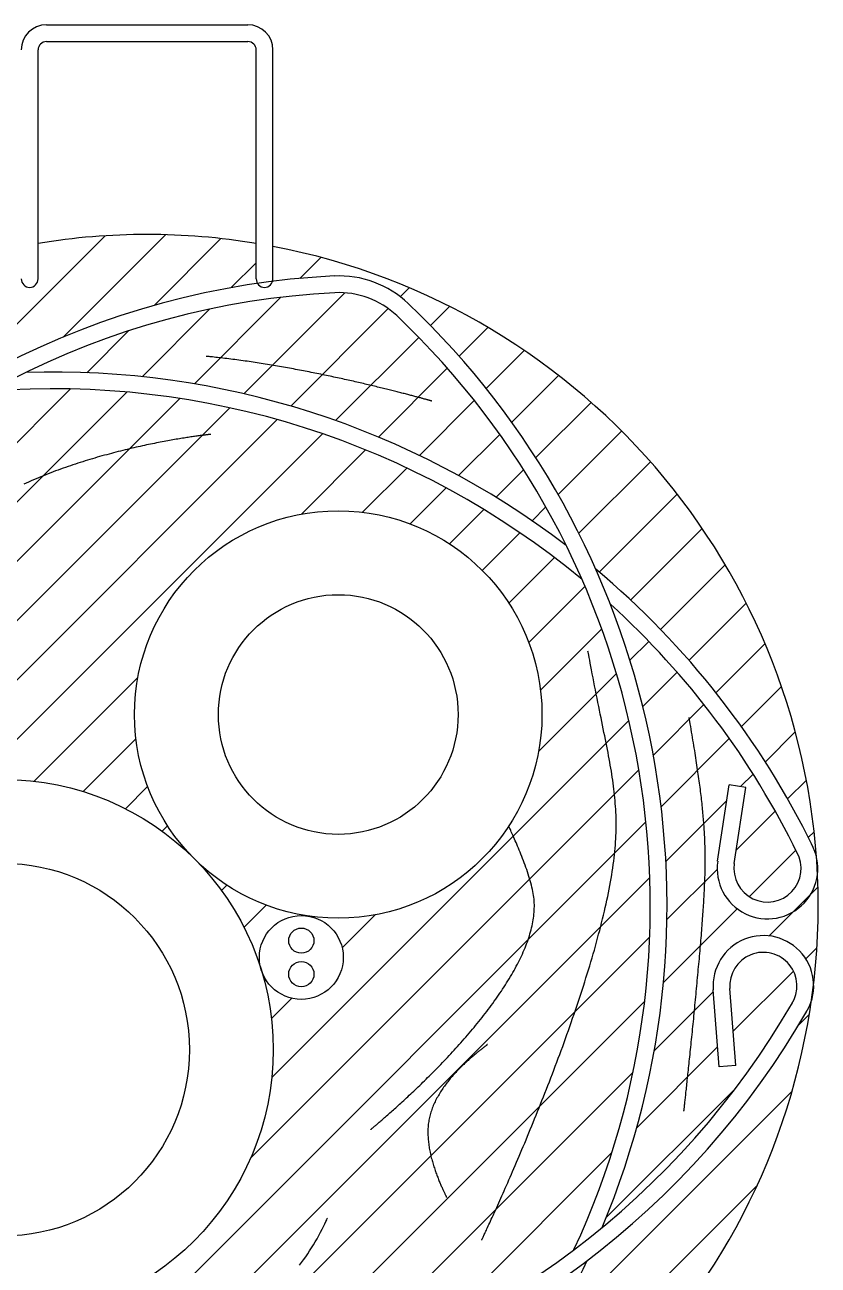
# Model space of a CAD drawing. Extents: x 443 to 1217, y -1921 to -677.
# Drawn here: x 957.82 to 970.41, y -1445.82 to -1426.12 of the extents above; entities that cross this region are included whole.
import ezdxf

# ---------------------------------------------------------------- set-up
doc = ezdxf.new("R2010")
doc.units = 0
doc.header["$MEASUREMENT"] = 0
for name, color, linetype in [('2', 2, 'CONTINUOUS'), ('3', 8, 'CONTINUOUS'), ('5', 7, 'CONTINUOUS')]:
    doc.layers.add(name, color=color, linetype=linetype)

msp = doc.modelspace()

# ---------------------------------------------------------------- linework, layer by layer
at = {"layer": '2', "color": 8, "linetype": 'Continuous'}
for p, q in [((956.855, -1431.711), (959.091, -1429.475)), ((958.425, -1431.083), (960.05, -1429.458)), ((959.87, -1430.58), (960.931, -1429.519)), ((962.183, -1430.151), (962.516, -1429.817)), ((961.094, -1430.298), (961.49, -1429.902)), ((960.508, -1431.825), (961.884, -1430.45)), ((961.293, -1431.983), (962.896, -1430.38)), ((963.787, -1430.431), (963.918, -1430.3)), ((959.68, -1431.712), (960.756, -1430.635)), ((962.039, -1432.178), (963.587, -1430.631)), ((964.26, -1430.899), (964.561, -1430.598)), ((958.802, -1431.648), (959.47, -1430.98)), ((964.714, -1431.387), (965.17, -1430.931)), ((962.751, -1432.408), (964.072, -1431.087)), ((965.144, -1431.899), (965.747, -1431.296)), ((963.431, -1432.67), (964.525, -1431.576)), ((965.549, -1432.436), (966.292, -1431.693)), ((951.225, -1440.167), (959.436, -1431.955)), ((951.415, -1439.035), (958.544, -1431.906)), ((951.411, -1440.922), (960.276, -1432.058)), ((951.637, -1441.639), (961.07, -1432.206)), ((964.081, -1432.962), (964.954, -1432.089)), ((965.93, -1432.997), (966.808, -1432.119)), ((955.752, -1438.466), (961.824, -1432.394)), ((957.03, -1438.129), (962.542, -1432.618)), ((964.703, -1433.281), (965.358, -1432.627)), ((966.285, -1433.584), (967.293, -1432.575)), ((962.208, -1433.894), (963.227, -1432.874)), ((963.18, -1433.863), (963.881, -1433.162)), ((965.299, -1433.627), (965.737, -1433.19)), ((966.613, -1434.197), (967.749, -1433.061)), ((963.936, -1434.049), (964.507, -1433.478)), ((966.938, -1434.815), (968.176, -1433.576)), ((964.561, -1434.366), (965.106, -1433.821)), ((965.87, -1433.999), (966.089, -1433.779)), ((965.081, -1434.788), (965.678, -1434.19)), ((967.436, -1435.258), (968.572, -1434.122)), ((965.503, -1435.308), (966.226, -1434.585)), ((967.911, -1435.725), (968.938, -1434.698)), ((965.82, -1435.933), (966.711, -1435.041)), ((968.362, -1436.216), (969.271, -1435.307)), ((966.005, -1436.689), (966.978, -1435.717)), ((967.425, -1436.211), (967.723, -1435.914)), ((968.79, -1436.73), (969.569, -1435.951)), ((957.966, -1438.135), (959.611, -1436.49)), ((965.975, -1437.661), (967.211, -1436.425)), ((967.63, -1436.948), (968.174, -1436.404)), ((969.194, -1437.267), (969.83, -1436.631)), ((967.797, -1437.723), (968.601, -1436.919)), ((961.74, -1442.838), (967.409, -1437.169)), ((969.574, -1437.83), (970.051, -1437.352)), ((958.743, -1438.3), (959.581, -1437.462)), ((967.921, -1438.541), (969.003, -1437.458)), ((961.403, -1444.117), (967.567, -1437.953)), ((969.183, -1438.221), (969.381, -1438.023)), ((969.929, -1438.417), (970.227, -1438.119)), ((959.413, -1438.571), (959.766, -1438.219)), ((967.996, -1439.408), (968.962, -1438.441)), ((969.113, -1439.232), (969.733, -1438.612)), ((958.242, -1448.22), (967.68, -1438.782)), ((959.997, -1438.929), (960.083, -1438.844)), ((970.257, -1439.03), (970.35, -1438.938)), ((969.319, -1439.969), (970.05, -1439.238)), ((968.013, -1440.333), (968.81, -1439.536)), ((959.191, -1448.213), (967.741, -1439.663)), ((960.939, -1439.871), (961.025, -1439.785)), ((969.638, -1440.591), (970.41, -1439.819)), ((961.297, -1440.455), (961.65, -1440.103)), ((962.399, -1440.295), (962.406, -1440.288)), ((962.855, -1440.781), (963.378, -1440.258)), ((967.958, -1441.329), (969.128, -1440.16)), ((960.218, -1448.127), (967.739, -1440.607)), ((970.217, -1440.954), (970.393, -1440.778)), ((969.066, -1442.105), (970.021, -1441.15)), ((967.811, -1442.418), (968.749, -1441.48)), ((961.349, -1447.938), (967.659, -1441.629)), ((961.733, -1441.903), (962.055, -1441.581)), ((970.102, -1442.011), (970.273, -1441.84)), ((967.534, -1443.637), (968.818, -1442.353)), ((962.632, -1447.597), (967.475, -1442.754)), ((966.094, -1446.961), (969.999, -1443.056)), ((967.048, -1445.065), (969.105, -1443.008)), ((964.181, -1446.99), (967.138, -1444.033)), ((964.2, -1449.797), (969.444, -1444.552))]:
    msp.add_line(p, q, dxfattribs=at)
at = {"layer": '3', "color": 3, "linetype": 'Continuous'}
for p, q in [((958.16, -1426.124), (961.357, -1426.124)), ((958.027, -1430.16), (958.027, -1426.524)), ((958.16, -1426.391), (961.357, -1426.391)), ((961.49, -1430.16), (961.49, -1426.524)), ((961.756, -1430.16), (961.756, -1426.524)), ((968.818, -1439.403), (968.999, -1438.193)), ((969.263, -1438.233), (968.999, -1438.193)), ((969.082, -1439.443), (969.263, -1438.233)), ((968.843, -1442.668), (968.747, -1441.448)), ((969.109, -1442.647), (969.012, -1441.427)), ((969.109, -1442.647), (968.843, -1442.668))]:
    msp.add_line(p, q, dxfattribs=at)
at = {"layer": '3', "color": 3}
for p, q in [((960.705, -1431.389), (960.698, -1431.389)), ((960.714, -1431.39), (960.705, -1431.389)), ((960.726, -1431.392), (960.714, -1431.39)), ((960.741, -1431.393), (960.726, -1431.392)), ((960.758, -1431.395), (960.741, -1431.393)), ((960.778, -1431.397), (960.758, -1431.395)), ((960.799, -1431.399), (960.778, -1431.397)), ((960.823, -1431.402), (960.799, -1431.399)), ((960.848, -1431.405), (960.823, -1431.402)), ((960.874, -1431.408), (960.848, -1431.405)), ((960.902, -1431.411), (960.874, -1431.408)), ((960.932, -1431.414), (960.902, -1431.411)), ((960.962, -1431.418), (960.932, -1431.414)), ((960.992, -1431.421), (960.962, -1431.418)), ((961.024, -1431.425), (960.992, -1431.421)), ((961.056, -1431.429), (961.024, -1431.425)), ((961.088, -1431.433), (961.056, -1431.429)), ((961.12, -1431.437), (961.088, -1431.433)), ((961.152, -1431.441), (961.12, -1431.437)), ((961.184, -1431.445), (961.152, -1431.441)), ((961.216, -1431.45), (961.184, -1431.445)), ((961.248, -1431.454), (961.216, -1431.45)), ((961.281, -1431.458), (961.248, -1431.454)), ((961.313, -1431.463), (961.281, -1431.458)), ((961.345, -1431.467), (961.313, -1431.463)), ((961.378, -1431.472), (961.345, -1431.467)), ((961.41, -1431.477), (961.378, -1431.472)), ((961.442, -1431.482), (961.41, -1431.477)), ((961.474, -1431.486), (961.442, -1431.482)), ((961.507, -1431.491), (961.474, -1431.486)), ((961.539, -1431.496), (961.507, -1431.491)), ((961.571, -1431.501), (961.539, -1431.496)), ((961.603, -1431.507), (961.571, -1431.501)), ((961.635, -1431.512), (961.603, -1431.507)), ((961.668, -1431.517), (961.635, -1431.512)), ((961.7, -1431.522), (961.668, -1431.517)), ((961.732, -1431.528), (961.7, -1431.522)), ((961.764, -1431.533), (961.732, -1431.528)), ((961.796, -1431.538), (961.764, -1431.533)), ((961.828, -1431.544), (961.796, -1431.538)), ((961.86, -1431.549), (961.828, -1431.544)), ((961.892, -1431.555), (961.86, -1431.549)), ((961.924, -1431.56), (961.892, -1431.555)), ((961.956, -1431.566), (961.924, -1431.56)), ((961.988, -1431.572), (961.956, -1431.566)), ((962.019, -1431.578), (961.988, -1431.572)), ((962.051, -1431.583), (962.019, -1431.578)), ((962.082, -1431.589), (962.051, -1431.583)), ((962.114, -1431.595), (962.082, -1431.589)), ((962.145, -1431.601), (962.114, -1431.595)), ((962.177, -1431.607), (962.145, -1431.601)), ((962.208, -1431.613), (962.177, -1431.607)), ((962.239, -1431.619), (962.208, -1431.613)), ((962.27, -1431.625), (962.239, -1431.619)), ((962.301, -1431.631), (962.27, -1431.625)), ((962.332, -1431.637), (962.301, -1431.631)), ((962.363, -1431.643), (962.332, -1431.637)), ((962.393, -1431.649), (962.363, -1431.643)), ((962.424, -1431.655), (962.393, -1431.649)), ((962.454, -1431.661), (962.424, -1431.655)), ((962.485, -1431.667), (962.454, -1431.661)), ((962.515, -1431.674), (962.485, -1431.667)), ((962.545, -1431.68), (962.515, -1431.674)), ((962.575, -1431.686), (962.545, -1431.68)), ((962.605, -1431.692), (962.575, -1431.686)), ((962.634, -1431.698), (962.605, -1431.692)), ((962.664, -1431.705), (962.634, -1431.698)), ((962.693, -1431.711), (962.664, -1431.705)), ((962.722, -1431.717), (962.693, -1431.711)), ((962.752, -1431.723), (962.722, -1431.717)), ((962.78, -1431.73), (962.752, -1431.723)), ((962.809, -1431.736), (962.78, -1431.73)), ((962.838, -1431.742), (962.809, -1431.736)), ((962.866, -1431.748), (962.838, -1431.742)), ((962.894, -1431.754), (962.866, -1431.748)), ((962.923, -1431.761), (962.894, -1431.754)), ((962.95, -1431.767), (962.923, -1431.761)), ((962.978, -1431.773), (962.95, -1431.767)), ((963.006, -1431.779), (962.978, -1431.773)), ((963.033, -1431.785), (963.006, -1431.779)), ((963.06, -1431.792), (963.033, -1431.785)), ((963.087, -1431.798), (963.06, -1431.792)), ((963.114, -1431.804), (963.087, -1431.798)), ((963.14, -1431.81), (963.114, -1431.804)), ((963.167, -1431.816), (963.14, -1431.81)), ((963.193, -1431.822), (963.167, -1431.816)), ((963.219, -1431.828), (963.193, -1431.822)), ((963.244, -1431.834), (963.219, -1431.828)), ((963.27, -1431.84), (963.244, -1431.834)), ((963.295, -1431.846), (963.27, -1431.84)), ((963.32, -1431.852), (963.295, -1431.846)), ((963.345, -1431.858), (963.32, -1431.852)), ((963.37, -1431.864), (963.345, -1431.858)), ((963.394, -1431.87), (963.37, -1431.864)), ((963.418, -1431.876), (963.394, -1431.87)), ((963.442, -1431.881), (963.418, -1431.876)), ((963.465, -1431.887), (963.442, -1431.881)), ((963.489, -1431.893), (963.465, -1431.887)), ((963.512, -1431.898), (963.489, -1431.893)), ((963.535, -1431.904), (963.512, -1431.898)), ((963.557, -1431.91), (963.535, -1431.904)), ((963.579, -1431.915), (963.557, -1431.91)), ((963.601, -1431.92), (963.579, -1431.915)), ((963.623, -1431.926), (963.601, -1431.92)), ((963.644, -1431.931), (963.623, -1431.926)), ((963.666, -1431.937), (963.644, -1431.931)), ((963.686, -1431.942), (963.666, -1431.937)), ((963.707, -1431.947), (963.686, -1431.942)), ((963.727, -1431.952), (963.707, -1431.947)), ((963.747, -1431.957), (963.727, -1431.952)), ((963.767, -1431.962), (963.747, -1431.957)), ((963.786, -1431.967), (963.767, -1431.962)), ((963.805, -1431.972), (963.786, -1431.967)), ((963.824, -1431.977), (963.805, -1431.972)), ((963.842, -1431.981), (963.824, -1431.977)), ((963.86, -1431.986), (963.842, -1431.981)), ((963.878, -1431.991), (963.86, -1431.986)), ((963.896, -1431.995), (963.878, -1431.991)), ((963.913, -1432), (963.896, -1431.995)), ((963.93, -1432.004), (963.913, -1432)), ((963.946, -1432.008), (963.93, -1432.004)), ((963.962, -1432.013), (963.946, -1432.008)), ((963.978, -1432.017), (963.962, -1432.013)), ((963.993, -1432.021), (963.978, -1432.017)), ((964.008, -1432.025), (963.993, -1432.021)), ((964.023, -1432.029), (964.008, -1432.025)), ((964.037, -1432.033), (964.023, -1432.029)), ((964.051, -1432.036), (964.037, -1432.033)), ((964.065, -1432.04), (964.051, -1432.036)), ((964.078, -1432.043), (964.065, -1432.04)), ((964.091, -1432.047), (964.078, -1432.043)), ((964.103, -1432.05), (964.091, -1432.047)), ((964.115, -1432.054), (964.103, -1432.05)), ((964.127, -1432.057), (964.115, -1432.054)), ((964.138, -1432.06), (964.127, -1432.057)), ((964.149, -1432.063), (964.138, -1432.06)), ((964.159, -1432.066), (964.149, -1432.063)), ((964.17, -1432.068), (964.159, -1432.066)), ((964.179, -1432.071), (964.17, -1432.068)), ((964.188, -1432.074), (964.179, -1432.071)), ((964.197, -1432.076), (964.188, -1432.074)), ((964.206, -1432.078), (964.197, -1432.076)), ((964.214, -1432.081), (964.206, -1432.078)), ((964.221, -1432.083), (964.214, -1432.081)), ((964.228, -1432.085), (964.221, -1432.083)), ((964.235, -1432.087), (964.228, -1432.085)), ((964.241, -1432.088), (964.235, -1432.087)), ((964.247, -1432.09), (964.241, -1432.088)), ((964.253, -1432.092), (964.247, -1432.09)), ((964.257, -1432.093), (964.253, -1432.092)), ((964.262, -1432.094), (964.257, -1432.093)), ((964.266, -1432.095), (964.262, -1432.094)), ((964.27, -1432.096), (964.266, -1432.095)), ((964.273, -1432.097), (964.27, -1432.096)), ((964.275, -1432.098), (964.273, -1432.097)), ((964.278, -1432.099), (964.275, -1432.098)), ((964.279, -1432.099), (964.278, -1432.099)), ((964.28, -1432.1), (964.279, -1432.099)), ((964.281, -1432.1), (964.28, -1432.1)), ((960.614, -1432.646), (960.599, -1432.648)), ((960.629, -1432.644), (960.614, -1432.646)), ((960.643, -1432.643), (960.629, -1432.644)), ((960.656, -1432.641), (960.643, -1432.643)), ((960.669, -1432.639), (960.656, -1432.641)), ((960.681, -1432.638), (960.669, -1432.639)), ((960.692, -1432.636), (960.681, -1432.638)), ((960.703, -1432.635), (960.692, -1432.636)), ((960.713, -1432.634), (960.703, -1432.635)), ((960.722, -1432.633), (960.713, -1432.634)), ((960.73, -1432.632), (960.722, -1432.633)), ((960.738, -1432.631), (960.73, -1432.632)), ((960.745, -1432.63), (960.738, -1432.631)), ((960.751, -1432.63), (960.745, -1432.63)), ((960.756, -1432.629), (960.751, -1432.63)), ((960.761, -1432.628), (960.756, -1432.629)), ((960.764, -1432.628), (960.761, -1432.628)), ((960.767, -1432.628), (960.764, -1432.628)), ((960.77, -1432.628), (960.767, -1432.628)), ((960.771, -1432.627), (960.77, -1432.628)), ((960.771, -1432.627), (960.771, -1432.627)), ((959.548, -1432.841), (959.514, -1432.849)), ((959.582, -1432.833), (959.548, -1432.841)), ((959.616, -1432.825), (959.582, -1432.833)), ((959.65, -1432.818), (959.616, -1432.825)), ((959.684, -1432.811), (959.65, -1432.818)), ((959.717, -1432.803), (959.684, -1432.811)), ((959.749, -1432.796), (959.717, -1432.803)), ((959.782, -1432.79), (959.749, -1432.796)), ((959.814, -1432.783), (959.782, -1432.79)), ((959.845, -1432.776), (959.814, -1432.783)), ((959.877, -1432.77), (959.845, -1432.776)), ((959.908, -1432.764), (959.877, -1432.77)), ((959.938, -1432.758), (959.908, -1432.764)), ((959.968, -1432.752), (959.938, -1432.758)), ((959.998, -1432.746), (959.968, -1432.752)), ((960.027, -1432.741), (959.998, -1432.746)), ((960.056, -1432.736), (960.027, -1432.741)), ((960.085, -1432.73), (960.056, -1432.736)), ((960.113, -1432.725), (960.085, -1432.73)), ((960.14, -1432.72), (960.113, -1432.725)), ((960.168, -1432.715), (960.14, -1432.72)), ((960.194, -1432.711), (960.168, -1432.715)), ((960.22, -1432.706), (960.194, -1432.711)), ((960.246, -1432.702), (960.22, -1432.706)), ((960.271, -1432.698), (960.246, -1432.702)), ((960.296, -1432.694), (960.271, -1432.698)), ((960.32, -1432.69), (960.296, -1432.694)), ((960.344, -1432.686), (960.32, -1432.69)), ((960.367, -1432.682), (960.344, -1432.686)), ((960.389, -1432.679), (960.367, -1432.682)), ((960.411, -1432.675), (960.389, -1432.679)), ((960.433, -1432.672), (960.411, -1432.675)), ((960.453, -1432.669), (960.433, -1432.672)), ((960.474, -1432.666), (960.453, -1432.669)), ((960.493, -1432.663), (960.474, -1432.666)), ((960.513, -1432.66), (960.493, -1432.663)), ((960.531, -1432.658), (960.513, -1432.66)), ((960.549, -1432.655), (960.531, -1432.658)), ((960.566, -1432.653), (960.549, -1432.655)), ((960.583, -1432.65), (960.566, -1432.653)), ((960.599, -1432.648), (960.583, -1432.65)), ((958.813, -1433.037), (958.774, -1433.049)), ((958.851, -1433.026), (958.813, -1433.037)), ((958.889, -1433.014), (958.851, -1433.026)), ((958.928, -1433.003), (958.889, -1433.014)), ((958.966, -1432.992), (958.928, -1433.003)), ((959.003, -1432.981), (958.966, -1432.992)), ((959.041, -1432.97), (959.003, -1432.981)), ((959.079, -1432.96), (959.041, -1432.97)), ((959.116, -1432.95), (959.079, -1432.96)), ((959.154, -1432.94), (959.116, -1432.95)), ((959.19, -1432.93), (959.154, -1432.94)), ((959.227, -1432.92), (959.19, -1432.93)), ((959.264, -1432.91), (959.227, -1432.92)), ((959.3, -1432.901), (959.264, -1432.91)), ((959.337, -1432.892), (959.3, -1432.901)), ((959.372, -1432.883), (959.337, -1432.892)), ((959.408, -1432.874), (959.372, -1432.883)), ((959.443, -1432.866), (959.408, -1432.874)), ((959.479, -1432.857), (959.443, -1432.866)), ((959.514, -1432.849), (959.479, -1432.857)), ((958.267, -1433.224), (958.228, -1433.239)), ((958.306, -1433.209), (958.267, -1433.224)), ((958.345, -1433.194), (958.306, -1433.209)), ((958.384, -1433.18), (958.345, -1433.194)), ((958.424, -1433.166), (958.384, -1433.18)), ((958.463, -1433.152), (958.424, -1433.166)), ((958.502, -1433.139), (958.463, -1433.152)), ((958.541, -1433.125), (958.502, -1433.139)), ((958.58, -1433.112), (958.541, -1433.125)), ((958.619, -1433.099), (958.58, -1433.112)), ((958.658, -1433.086), (958.619, -1433.099)), ((958.697, -1433.074), (958.658, -1433.086)), ((958.736, -1433.061), (958.697, -1433.074)), ((958.774, -1433.049), (958.736, -1433.061)), ((957.839, -1433.401), (957.8, -1433.419)), ((957.877, -1433.384), (957.839, -1433.401)), ((957.916, -1433.367), (957.877, -1433.384)), ((957.955, -1433.35), (957.916, -1433.367)), ((957.994, -1433.333), (957.955, -1433.35)), ((958.032, -1433.317), (957.994, -1433.333)), ((958.071, -1433.301), (958.032, -1433.317)), ((958.111, -1433.285), (958.071, -1433.301)), ((958.15, -1433.269), (958.111, -1433.285)), ((958.189, -1433.254), (958.15, -1433.269)), ((958.228, -1433.239), (958.189, -1433.254)), ((966.761, -1436.084), (966.757, -1436.069)), ((966.765, -1436.106), (966.761, -1436.084)), ((966.771, -1436.136), (966.765, -1436.106)), ((966.778, -1436.172), (966.771, -1436.136)), ((966.786, -1436.214), (966.778, -1436.172)), ((966.795, -1436.262), (966.786, -1436.214)), ((966.805, -1436.314), (966.795, -1436.262)), ((966.816, -1436.369), (966.805, -1436.314)), ((966.827, -1436.429), (966.816, -1436.369)), ((966.839, -1436.491), (966.827, -1436.429)), ((966.852, -1436.555), (966.839, -1436.491)), ((966.864, -1436.62), (966.852, -1436.555)), ((966.877, -1436.686), (966.864, -1436.62)), ((966.89, -1436.752), (966.877, -1436.686)), ((966.903, -1436.818), (966.89, -1436.752)), ((966.916, -1436.883), (966.903, -1436.818)), ((966.929, -1436.946), (966.916, -1436.883)), ((966.942, -1437.009), (966.929, -1436.946)), ((966.954, -1437.07), (966.942, -1437.009)), ((966.966, -1437.13), (966.954, -1437.07)), ((966.978, -1437.189), (966.966, -1437.13)), ((968.367, -1437.134), (968.365, -1437.122)), ((968.371, -1437.157), (968.367, -1437.134)), ((968.376, -1437.187), (968.371, -1437.157)), ((966.99, -1437.247), (966.978, -1437.189)), ((967.002, -1437.304), (966.99, -1437.247)), ((967.013, -1437.361), (967.002, -1437.304)), ((967.024, -1437.416), (967.013, -1437.361)), ((968.382, -1437.224), (968.376, -1437.187)), ((968.39, -1437.266), (968.382, -1437.224)), ((968.397, -1437.309), (968.39, -1437.266)), ((968.404, -1437.354), (968.397, -1437.309)), ((968.412, -1437.397), (968.404, -1437.354)), ((967.035, -1437.47), (967.024, -1437.416)), ((967.046, -1437.524), (967.035, -1437.47)), ((967.056, -1437.577), (967.046, -1437.524)), ((968.419, -1437.44), (968.412, -1437.397)), ((968.426, -1437.483), (968.419, -1437.44)), ((968.433, -1437.525), (968.426, -1437.483)), ((968.439, -1437.567), (968.433, -1437.525)), ((968.446, -1437.607), (968.439, -1437.567)), ((967.067, -1437.629), (967.056, -1437.577)), ((967.077, -1437.681), (967.067, -1437.629)), ((967.086, -1437.732), (967.077, -1437.681)), ((967.096, -1437.782), (967.086, -1437.732)), ((968.453, -1437.648), (968.446, -1437.607)), ((968.459, -1437.688), (968.453, -1437.648)), ((968.465, -1437.727), (968.459, -1437.688)), ((968.471, -1437.766), (968.465, -1437.727)), ((968.477, -1437.804), (968.471, -1437.766)), ((967.105, -1437.831), (967.096, -1437.782)), ((967.113, -1437.881), (967.105, -1437.831)), ((967.122, -1437.929), (967.113, -1437.881)), ((967.13, -1437.978), (967.122, -1437.929)), ((968.483, -1437.842), (968.477, -1437.804)), ((968.489, -1437.88), (968.483, -1437.842)), ((968.494, -1437.917), (968.489, -1437.88)), ((968.5, -1437.954), (968.494, -1437.917)), ((968.505, -1437.99), (968.5, -1437.954)), ((967.137, -1438.025), (967.13, -1437.978)), ((967.145, -1438.073), (967.137, -1438.025)), ((967.152, -1438.12), (967.145, -1438.073)), ((967.158, -1438.167), (967.152, -1438.12)), ((968.51, -1438.025), (968.505, -1437.99)), ((968.515, -1438.061), (968.51, -1438.025)), ((968.52, -1438.096), (968.515, -1438.061)), ((968.525, -1438.13), (968.52, -1438.096)), ((968.53, -1438.165), (968.525, -1438.13)), ((967.165, -1438.213), (967.158, -1438.167)), ((967.17, -1438.259), (967.165, -1438.213)), ((967.176, -1438.306), (967.17, -1438.259)), ((967.181, -1438.352), (967.176, -1438.306)), ((967.186, -1438.397), (967.181, -1438.352)), ((968.534, -1438.198), (968.53, -1438.165)), ((968.539, -1438.232), (968.534, -1438.198)), ((968.543, -1438.265), (968.539, -1438.232)), ((968.547, -1438.298), (968.543, -1438.265)), ((968.551, -1438.331), (968.547, -1438.298)), ((968.555, -1438.363), (968.551, -1438.331)), ((967.19, -1438.443), (967.186, -1438.397)), ((967.193, -1438.489), (967.19, -1438.443)), ((967.197, -1438.535), (967.193, -1438.489)), ((967.2, -1438.581), (967.197, -1438.535)), ((968.559, -1438.395), (968.555, -1438.363)), ((968.563, -1438.427), (968.559, -1438.395)), ((968.566, -1438.458), (968.563, -1438.427)), ((968.57, -1438.489), (968.566, -1438.458)), ((968.573, -1438.52), (968.57, -1438.489)), ((968.576, -1438.551), (968.573, -1438.52)), ((968.579, -1438.582), (968.576, -1438.551)), ((967.202, -1438.627), (967.2, -1438.581)), ((967.204, -1438.673), (967.202, -1438.627)), ((967.205, -1438.719), (967.204, -1438.673)), ((967.206, -1438.766), (967.205, -1438.719)), ((968.582, -1438.612), (968.579, -1438.582)), ((968.585, -1438.642), (968.582, -1438.612)), ((968.588, -1438.672), (968.585, -1438.642)), ((968.59, -1438.701), (968.588, -1438.672)), ((968.593, -1438.731), (968.59, -1438.701)), ((968.595, -1438.76), (968.593, -1438.731)), ((965.504, -1438.853), (965.501, -1438.845)), ((965.508, -1438.862), (965.504, -1438.853)), ((965.513, -1438.874), (965.508, -1438.862)), ((965.519, -1438.887), (965.513, -1438.874)), ((965.526, -1438.902), (965.519, -1438.887)), ((965.533, -1438.919), (965.526, -1438.902)), ((965.541, -1438.938), (965.533, -1438.919)), ((965.55, -1438.958), (965.541, -1438.938)), ((967.204, -1438.954), (967.205, -1438.907)), ((967.205, -1438.907), (967.206, -1438.859)), ((967.206, -1438.812), (967.206, -1438.766)), ((967.206, -1438.859), (967.206, -1438.812)), ((968.598, -1438.79), (968.595, -1438.76)), ((968.6, -1438.819), (968.598, -1438.79)), ((968.602, -1438.848), (968.6, -1438.819)), ((968.604, -1438.877), (968.602, -1438.848)), ((968.606, -1438.905), (968.604, -1438.877)), ((968.607, -1438.934), (968.606, -1438.905)), ((968.609, -1438.963), (968.607, -1438.934)), ((965.56, -1438.98), (965.55, -1438.958)), ((965.57, -1439.003), (965.56, -1438.98)), ((965.581, -1439.027), (965.57, -1439.003)), ((965.592, -1439.053), (965.581, -1439.027)), ((965.604, -1439.08), (965.592, -1439.053)), ((965.616, -1439.108), (965.604, -1439.08)), ((965.628, -1439.137), (965.616, -1439.108)), ((965.641, -1439.167), (965.628, -1439.137)), ((967.194, -1439.15), (967.197, -1439.1)), ((967.197, -1439.1), (967.2, -1439.051)), ((967.2, -1439.051), (967.202, -1439.002)), ((967.202, -1439.002), (967.204, -1438.954)), ((968.61, -1438.991), (968.609, -1438.963)), ((968.612, -1439.02), (968.61, -1438.991)), ((968.613, -1439.048), (968.612, -1439.02)), ((968.614, -1439.077), (968.613, -1439.048)), ((968.615, -1439.105), (968.614, -1439.077)), ((968.616, -1439.134), (968.615, -1439.105)), ((968.617, -1439.162), (968.616, -1439.134)), ((965.654, -1439.198), (965.641, -1439.167)), ((965.667, -1439.23), (965.654, -1439.198)), ((965.681, -1439.262), (965.667, -1439.23)), ((965.694, -1439.295), (965.681, -1439.262)), ((965.707, -1439.329), (965.694, -1439.295)), ((965.721, -1439.363), (965.707, -1439.329)), ((967.174, -1439.354), (967.18, -1439.302)), ((967.18, -1439.302), (967.185, -1439.25)), ((967.185, -1439.25), (967.19, -1439.2)), ((967.19, -1439.2), (967.194, -1439.15)), ((968.618, -1439.19), (968.617, -1439.162)), ((968.618, -1439.219), (968.618, -1439.19)), ((968.619, -1439.247), (968.618, -1439.219)), ((968.619, -1439.276), (968.619, -1439.247)), ((968.62, -1439.304), (968.619, -1439.276)), ((968.62, -1439.333), (968.62, -1439.304)), ((968.62, -1439.362), (968.62, -1439.333)), ((965.734, -1439.398), (965.721, -1439.363)), ((965.747, -1439.433), (965.734, -1439.398)), ((965.76, -1439.468), (965.747, -1439.433)), ((965.773, -1439.504), (965.76, -1439.468)), ((965.786, -1439.539), (965.773, -1439.504)), ((965.798, -1439.575), (965.786, -1439.539)), ((967.144, -1439.568), (967.153, -1439.514)), ((967.153, -1439.514), (967.16, -1439.46)), ((967.16, -1439.46), (967.167, -1439.406)), ((967.167, -1439.406), (967.174, -1439.354)), ((968.618, -1439.566), (968.619, -1439.536)), ((968.619, -1439.478), (968.62, -1439.448)), ((968.619, -1439.507), (968.619, -1439.478)), ((968.619, -1439.536), (968.619, -1439.507)), ((968.62, -1439.391), (968.62, -1439.362)), ((968.62, -1439.419), (968.62, -1439.391)), ((968.62, -1439.448), (968.62, -1439.419)), ((965.809, -1439.611), (965.798, -1439.575)), ((965.821, -1439.646), (965.809, -1439.611)), ((965.831, -1439.681), (965.821, -1439.646)), ((965.842, -1439.716), (965.831, -1439.681)), ((965.851, -1439.751), (965.842, -1439.716)), ((967.106, -1439.791), (967.116, -1439.734)), ((967.116, -1439.734), (967.126, -1439.678)), ((967.126, -1439.678), (967.136, -1439.623)), ((967.136, -1439.623), (967.144, -1439.568)), ((968.613, -1439.747), (968.614, -1439.717)), ((968.614, -1439.717), (968.615, -1439.686)), ((968.615, -1439.686), (968.616, -1439.656)), ((968.616, -1439.656), (968.617, -1439.626)), ((968.617, -1439.596), (968.618, -1439.566)), ((968.617, -1439.626), (968.617, -1439.596)), ((965.861, -1439.785), (965.851, -1439.751)), ((965.869, -1439.819), (965.861, -1439.785)), ((965.876, -1439.852), (965.869, -1439.819)), ((965.883, -1439.885), (965.876, -1439.852)), ((965.889, -1439.916), (965.883, -1439.885)), ((965.894, -1439.947), (965.889, -1439.916)), ((967.072, -1439.964), (967.084, -1439.906)), ((967.084, -1439.906), (967.095, -1439.848)), ((967.095, -1439.848), (967.106, -1439.791)), ((968.604, -1439.938), (968.605, -1439.905)), ((968.605, -1439.905), (968.607, -1439.873)), ((968.607, -1439.873), (968.609, -1439.841)), ((968.609, -1439.841), (968.61, -1439.81)), ((968.61, -1439.81), (968.611, -1439.779)), ((968.611, -1439.779), (968.613, -1439.747)), ((965.898, -1439.978), (965.894, -1439.947)), ((965.902, -1440.007), (965.898, -1439.978)), ((965.904, -1440.037), (965.902, -1440.007)), ((965.906, -1440.066), (965.904, -1440.037)), ((965.907, -1440.096), (965.906, -1440.066)), ((965.906, -1440.155), (965.907, -1440.125)), ((965.907, -1440.125), (965.907, -1440.096)), ((967.033, -1440.14), (967.047, -1440.081)), ((967.047, -1440.081), (967.06, -1440.022)), ((967.06, -1440.022), (967.072, -1439.964)), ((968.592, -1440.139), (968.594, -1440.104)), ((968.594, -1440.104), (968.596, -1440.07)), ((968.596, -1440.07), (968.598, -1440.036)), ((968.598, -1440.036), (968.6, -1440.003)), ((968.6, -1440.003), (968.602, -1439.97)), ((968.602, -1439.97), (968.604, -1439.938)), ((965.888, -1440.338), (965.893, -1440.307)), ((965.893, -1440.307), (965.897, -1440.276)), ((965.897, -1440.276), (965.9, -1440.246)), ((965.9, -1440.246), (965.903, -1440.215)), ((965.903, -1440.215), (965.905, -1440.185)), ((965.905, -1440.185), (965.906, -1440.155)), ((966.976, -1440.381), (966.991, -1440.32)), ((966.991, -1440.32), (967.006, -1440.26)), ((967.006, -1440.26), (967.02, -1440.2)), ((967.02, -1440.2), (967.033, -1440.14)), ((968.577, -1440.353), (968.579, -1440.316)), ((968.579, -1440.316), (968.582, -1440.28)), ((968.582, -1440.28), (968.585, -1440.244)), ((968.585, -1440.244), (968.587, -1440.208)), ((968.587, -1440.208), (968.589, -1440.173)), ((968.589, -1440.173), (968.592, -1440.139)), ((965.847, -1440.525), (965.855, -1440.494)), ((965.855, -1440.494), (965.863, -1440.462)), ((965.863, -1440.462), (965.87, -1440.431)), ((965.87, -1440.431), (965.877, -1440.4)), ((965.877, -1440.4), (965.883, -1440.369)), ((965.883, -1440.369), (965.888, -1440.338)), ((966.928, -1440.565), (966.945, -1440.504)), ((966.945, -1440.504), (966.961, -1440.442)), ((966.961, -1440.442), (966.976, -1440.381)), ((968.562, -1440.543), (968.565, -1440.504)), ((968.565, -1440.504), (968.568, -1440.466)), ((968.568, -1440.466), (968.571, -1440.428)), ((968.571, -1440.428), (968.574, -1440.39)), ((968.574, -1440.39), (968.577, -1440.353)), ((965.772, -1440.749), (965.784, -1440.717)), ((965.784, -1440.717), (965.796, -1440.685)), ((965.796, -1440.685), (965.807, -1440.652)), ((965.807, -1440.652), (965.818, -1440.62)), ((965.818, -1440.62), (965.828, -1440.589)), ((965.828, -1440.589), (965.838, -1440.557)), ((965.838, -1440.557), (965.847, -1440.525)), ((966.877, -1440.752), (966.895, -1440.689)), ((966.895, -1440.689), (966.912, -1440.627)), ((966.912, -1440.627), (966.928, -1440.565)), ((968.545, -1440.744), (968.549, -1440.703)), ((968.549, -1440.703), (968.552, -1440.663)), ((968.552, -1440.663), (968.555, -1440.623)), ((968.555, -1440.623), (968.559, -1440.583)), ((968.559, -1440.583), (968.562, -1440.543)), ((965.686, -1440.944), (965.702, -1440.911)), ((965.702, -1440.911), (965.717, -1440.879)), ((965.717, -1440.879), (965.731, -1440.846)), ((965.731, -1440.846), (965.745, -1440.814)), ((965.745, -1440.814), (965.759, -1440.781)), ((965.759, -1440.781), (965.772, -1440.749)), ((966.823, -1440.941), (966.842, -1440.878)), ((966.842, -1440.878), (966.86, -1440.815)), ((966.86, -1440.815), (966.877, -1440.752)), ((968.527, -1440.953), (968.531, -1440.911)), ((968.531, -1440.911), (968.534, -1440.869)), ((968.534, -1440.869), (968.538, -1440.827)), ((968.538, -1440.827), (968.542, -1440.786)), ((968.542, -1440.786), (968.545, -1440.744)), ((965.584, -1441.14), (965.602, -1441.107)), ((965.602, -1441.107), (965.62, -1441.074)), ((965.62, -1441.074), (965.637, -1441.042)), ((965.637, -1441.042), (965.654, -1441.009)), ((965.654, -1441.009), (965.67, -1440.976)), ((965.67, -1440.976), (965.686, -1440.944)), ((966.766, -1441.131), (966.786, -1441.067)), ((966.786, -1441.067), (966.805, -1441.004)), ((966.805, -1441.004), (966.823, -1440.941)), ((968.511, -1441.125), (968.515, -1441.082)), ((968.515, -1441.082), (968.519, -1441.039)), ((968.519, -1441.039), (968.523, -1440.996)), ((968.523, -1440.996), (968.527, -1440.953)), ((965.467, -1441.337), (965.488, -1441.304)), ((965.488, -1441.304), (965.508, -1441.271)), ((965.508, -1441.271), (965.528, -1441.238)), ((965.528, -1441.238), (965.547, -1441.206)), ((965.547, -1441.206), (965.566, -1441.173)), ((965.566, -1441.173), (965.584, -1441.14)), ((966.707, -1441.323), (966.727, -1441.259)), ((966.727, -1441.259), (966.747, -1441.195)), ((966.747, -1441.195), (966.766, -1441.131)), ((968.491, -1441.342), (968.495, -1441.298)), ((968.495, -1441.298), (968.499, -1441.255)), ((968.499, -1441.255), (968.504, -1441.211)), ((968.504, -1441.211), (968.508, -1441.168)), ((968.508, -1441.168), (968.511, -1441.125)), ((965.338, -1441.533), (965.361, -1441.5)), ((965.361, -1441.5), (965.383, -1441.468)), ((965.383, -1441.468), (965.404, -1441.435)), ((965.404, -1441.435), (965.426, -1441.402)), ((965.426, -1441.402), (965.447, -1441.37)), ((965.447, -1441.37), (965.467, -1441.337)), ((966.645, -1441.515), (966.666, -1441.451)), ((966.666, -1441.451), (966.686, -1441.387)), ((966.686, -1441.387), (966.707, -1441.323)), ((968.475, -1441.517), (968.479, -1441.473)), ((968.479, -1441.473), (968.483, -1441.429)), ((968.483, -1441.429), (968.487, -1441.386)), ((968.487, -1441.386), (968.491, -1441.342)), ((965.199, -1441.727), (965.223, -1441.695)), ((965.223, -1441.695), (965.246, -1441.662)), ((965.246, -1441.662), (965.27, -1441.63)), ((965.27, -1441.63), (965.293, -1441.598)), ((965.293, -1441.598), (965.316, -1441.565)), ((965.316, -1441.565), (965.338, -1441.533)), ((966.581, -1441.708), (966.603, -1441.643)), ((966.603, -1441.643), (966.624, -1441.579)), ((966.624, -1441.579), (966.645, -1441.515)), ((968.454, -1441.734), (968.458, -1441.691)), ((968.458, -1441.691), (968.462, -1441.647)), ((968.462, -1441.647), (968.466, -1441.604)), ((968.466, -1441.604), (968.47, -1441.56)), ((968.47, -1441.56), (968.475, -1441.517)), ((965.051, -1441.918), (965.076, -1441.887)), ((965.076, -1441.887), (965.101, -1441.855)), ((965.101, -1441.855), (965.126, -1441.823)), ((965.126, -1441.823), (965.15, -1441.791)), ((965.15, -1441.791), (965.175, -1441.759)), ((965.175, -1441.759), (965.199, -1441.727)), ((966.493, -1441.964), (966.515, -1441.9)), ((966.515, -1441.9), (966.537, -1441.836)), ((966.537, -1441.836), (966.559, -1441.772)), ((966.559, -1441.772), (966.581, -1441.708)), ((968.437, -1441.906), (968.441, -1441.863)), ((968.441, -1441.863), (968.445, -1441.82)), ((968.445, -1441.82), (968.449, -1441.778)), ((968.449, -1441.778), (968.454, -1441.734)), ((964.897, -1442.105), (964.923, -1442.074)), ((964.923, -1442.074), (964.949, -1442.043)), ((964.949, -1442.043), (964.975, -1442.012)), ((964.975, -1442.012), (965, -1441.981)), ((965, -1441.981), (965.026, -1441.95)), ((965.026, -1441.95), (965.051, -1441.918)), ((966.425, -1442.156), (966.448, -1442.092)), ((966.448, -1442.092), (966.471, -1442.028)), ((966.471, -1442.028), (966.493, -1441.964)), ((968.416, -1442.116), (968.42, -1442.074)), ((968.42, -1442.074), (968.424, -1442.032)), ((968.424, -1442.032), (968.428, -1441.991)), ((968.428, -1441.991), (968.432, -1441.948)), ((968.432, -1441.948), (968.437, -1441.906)), ((964.713, -1442.317), (964.74, -1442.287)), ((964.74, -1442.287), (964.766, -1442.257)), ((964.766, -1442.257), (964.793, -1442.227)), ((964.793, -1442.227), (964.819, -1442.197)), ((964.819, -1442.197), (964.845, -1442.167)), ((964.845, -1442.167), (964.871, -1442.136)), ((964.871, -1442.136), (964.897, -1442.105)), ((966.357, -1442.346), (966.38, -1442.283)), ((966.38, -1442.283), (966.403, -1442.219)), ((966.403, -1442.219), (966.425, -1442.156)), ((968.395, -1442.317), (968.399, -1442.278)), ((968.399, -1442.278), (968.403, -1442.238)), ((968.403, -1442.238), (968.407, -1442.198)), ((968.407, -1442.198), (968.412, -1442.157)), ((968.412, -1442.157), (968.416, -1442.116)), ((964.527, -1442.52), (964.554, -1442.491)), ((964.554, -1442.491), (964.58, -1442.463)), ((964.58, -1442.463), (964.607, -1442.434)), ((964.607, -1442.434), (964.633, -1442.405)), ((964.633, -1442.405), (964.66, -1442.376)), ((964.66, -1442.376), (964.687, -1442.346)), ((964.687, -1442.346), (964.713, -1442.317)), ((964.946, -1442.488), (964.934, -1442.499)), ((964.959, -1442.478), (964.946, -1442.488)), ((964.971, -1442.468), (964.959, -1442.478)), ((964.983, -1442.458), (964.971, -1442.468)), ((964.994, -1442.449), (964.983, -1442.458)), ((965.005, -1442.439), (964.994, -1442.449)), ((965.016, -1442.431), (965.005, -1442.439)), ((965.027, -1442.422), (965.016, -1442.431)), ((965.037, -1442.414), (965.027, -1442.422)), ((965.047, -1442.406), (965.037, -1442.414)), ((965.057, -1442.398), (965.047, -1442.406)), ((965.067, -1442.391), (965.057, -1442.398)), ((965.076, -1442.384), (965.067, -1442.391)), ((965.085, -1442.377), (965.076, -1442.384)), ((965.093, -1442.37), (965.085, -1442.377)), ((965.101, -1442.364), (965.093, -1442.37)), ((965.109, -1442.358), (965.101, -1442.364)), ((965.116, -1442.352), (965.109, -1442.358)), ((965.123, -1442.347), (965.116, -1442.352)), ((965.129, -1442.342), (965.123, -1442.347)), ((965.135, -1442.337), (965.129, -1442.342)), ((965.141, -1442.333), (965.135, -1442.337)), ((965.146, -1442.329), (965.141, -1442.333)), ((965.151, -1442.325), (965.146, -1442.329)), ((965.155, -1442.322), (965.151, -1442.325)), ((965.159, -1442.318), (965.155, -1442.322)), ((965.162, -1442.316), (965.159, -1442.318)), ((966.287, -1442.535), (966.31, -1442.472)), ((966.31, -1442.472), (966.333, -1442.409)), ((966.333, -1442.409), (966.357, -1442.346)), ((968.375, -1442.509), (968.379, -1442.472)), ((968.379, -1442.472), (968.383, -1442.434)), ((968.383, -1442.434), (968.387, -1442.396)), ((968.387, -1442.396), (968.391, -1442.357)), ((968.391, -1442.357), (968.395, -1442.317)), ((964.342, -1442.712), (964.369, -1442.685)), ((964.369, -1442.685), (964.395, -1442.658)), ((964.395, -1442.658), (964.421, -1442.631)), ((964.421, -1442.631), (964.447, -1442.603)), ((964.447, -1442.603), (964.474, -1442.576)), ((964.474, -1442.576), (964.5, -1442.548)), ((964.5, -1442.548), (964.527, -1442.52)), ((964.73, -1442.686), (964.715, -1442.701)), ((964.744, -1442.672), (964.73, -1442.686)), ((964.758, -1442.658), (964.744, -1442.672)), ((964.772, -1442.644), (964.758, -1442.658)), ((964.786, -1442.631), (964.772, -1442.644)), ((964.8, -1442.617), (964.786, -1442.631)), ((964.814, -1442.605), (964.8, -1442.617)), ((964.828, -1442.592), (964.814, -1442.605)), ((964.842, -1442.579), (964.828, -1442.592)), ((964.855, -1442.567), (964.842, -1442.579)), ((964.869, -1442.555), (964.855, -1442.567)), ((964.882, -1442.543), (964.869, -1442.555)), ((964.895, -1442.532), (964.882, -1442.543)), ((964.908, -1442.52), (964.895, -1442.532)), ((964.921, -1442.509), (964.908, -1442.52)), ((964.934, -1442.499), (964.921, -1442.509)), ((966.216, -1442.722), (966.24, -1442.659)), ((966.24, -1442.659), (966.263, -1442.597)), ((966.263, -1442.597), (966.287, -1442.535)), ((968.353, -1442.722), (968.357, -1442.688)), ((968.357, -1442.688), (968.36, -1442.653)), ((968.36, -1442.653), (968.364, -1442.618)), ((968.364, -1442.618), (968.368, -1442.582)), ((968.368, -1442.582), (968.371, -1442.546)), ((968.371, -1442.546), (968.375, -1442.509)), ((964.163, -1442.891), (964.188, -1442.866)), ((964.188, -1442.866), (964.213, -1442.841)), ((964.213, -1442.841), (964.239, -1442.816)), ((964.239, -1442.816), (964.265, -1442.79)), ((964.265, -1442.79), (964.29, -1442.764)), ((964.29, -1442.764), (964.316, -1442.738)), ((964.316, -1442.738), (964.342, -1442.712)), ((964.56, -1442.873), (964.546, -1442.89)), ((964.573, -1442.856), (964.56, -1442.873)), ((964.587, -1442.84), (964.573, -1442.856)), ((964.601, -1442.823), (964.587, -1442.84)), ((964.615, -1442.808), (964.601, -1442.823)), ((964.63, -1442.792), (964.615, -1442.808)), ((964.644, -1442.776), (964.63, -1442.792)), ((964.658, -1442.76), (964.644, -1442.776)), ((964.672, -1442.745), (964.658, -1442.76)), ((964.687, -1442.73), (964.672, -1442.745)), ((964.701, -1442.715), (964.687, -1442.73)), ((964.715, -1442.701), (964.701, -1442.715)), ((966.146, -1442.906), (966.17, -1442.845)), ((966.17, -1442.845), (966.193, -1442.783)), ((966.193, -1442.783), (966.216, -1442.722)), ((968.333, -1442.912), (968.336, -1442.882)), ((968.336, -1442.882), (968.339, -1442.851)), ((968.339, -1442.851), (968.343, -1442.82)), ((968.343, -1442.82), (968.346, -1442.788)), ((968.346, -1442.788), (968.349, -1442.755)), ((968.349, -1442.755), (968.353, -1442.722)), ((963.944, -1443.101), (963.968, -1443.079)), ((963.968, -1443.079), (963.991, -1443.056)), ((963.991, -1443.056), (964.015, -1443.034)), ((964.015, -1443.034), (964.039, -1443.011)), ((964.039, -1443.011), (964.064, -1442.987)), ((964.064, -1442.987), (964.088, -1442.964)), ((964.088, -1442.964), (964.113, -1442.94)), ((964.113, -1442.94), (964.138, -1442.916)), ((964.138, -1442.916), (964.163, -1442.891)), ((964.417, -1443.069), (964.405, -1443.088)), ((964.429, -1443.05), (964.417, -1443.069)), ((964.441, -1443.032), (964.429, -1443.05)), ((964.454, -1443.013), (964.441, -1443.032)), ((964.466, -1442.995), (964.454, -1443.013)), ((964.479, -1442.977), (964.466, -1442.995)), ((964.492, -1442.959), (964.479, -1442.977)), ((964.505, -1442.942), (964.492, -1442.959)), ((964.519, -1442.924), (964.505, -1442.942)), ((964.532, -1442.907), (964.519, -1442.924)), ((964.546, -1442.89), (964.532, -1442.907)), ((966.075, -1443.087), (966.099, -1443.027)), ((966.099, -1443.027), (966.122, -1442.966)), ((966.122, -1442.966), (966.146, -1442.906)), ((968.313, -1443.099), (968.315, -1443.075)), ((968.315, -1443.075), (968.318, -1443.05)), ((968.318, -1443.05), (968.321, -1443.024)), ((968.321, -1443.024), (968.324, -1442.997)), ((968.324, -1442.997), (968.327, -1442.97)), ((968.327, -1442.97), (968.33, -1442.941)), ((968.33, -1442.941), (968.333, -1442.912)), ((963.747, -1443.283), (963.768, -1443.264)), ((963.768, -1443.264), (963.789, -1443.245)), ((963.789, -1443.245), (963.81, -1443.225)), ((963.81, -1443.225), (963.832, -1443.206)), ((963.832, -1443.206), (963.854, -1443.185)), ((963.854, -1443.185), (963.876, -1443.165)), ((963.876, -1443.165), (963.899, -1443.144)), ((963.899, -1443.144), (963.921, -1443.122)), ((963.921, -1443.122), (963.944, -1443.101)), ((964.312, -1443.264), (964.303, -1443.285)), ((964.321, -1443.244), (964.312, -1443.264)), ((964.33, -1443.224), (964.321, -1443.244)), ((964.34, -1443.204), (964.33, -1443.224)), ((964.35, -1443.184), (964.34, -1443.204)), ((964.361, -1443.165), (964.35, -1443.184)), ((964.372, -1443.145), (964.361, -1443.165)), ((964.383, -1443.126), (964.372, -1443.145)), ((964.394, -1443.107), (964.383, -1443.126)), ((964.405, -1443.088), (964.394, -1443.107)), ((965.982, -1443.323), (966.005, -1443.265)), ((966.005, -1443.265), (966.028, -1443.206)), ((966.028, -1443.206), (966.052, -1443.147)), ((966.052, -1443.147), (966.075, -1443.087)), ((968.292, -1443.29), (968.293, -1443.275)), ((968.293, -1443.275), (968.295, -1443.26)), ((968.295, -1443.26), (968.297, -1443.243)), ((968.297, -1443.243), (968.299, -1443.225)), ((968.299, -1443.225), (968.301, -1443.207)), ((968.301, -1443.207), (968.303, -1443.187)), ((968.303, -1443.187), (968.305, -1443.167)), ((968.305, -1443.167), (968.308, -1443.145)), ((968.308, -1443.145), (968.31, -1443.123)), ((968.31, -1443.123), (968.313, -1443.099)), ((963.514, -1443.49), (963.529, -1443.477)), ((963.529, -1443.477), (963.545, -1443.463)), ((963.545, -1443.463), (963.561, -1443.448)), ((963.561, -1443.448), (963.578, -1443.434)), ((963.578, -1443.434), (963.595, -1443.419)), ((963.595, -1443.419), (963.613, -1443.403)), ((963.613, -1443.403), (963.631, -1443.387)), ((963.631, -1443.387), (963.649, -1443.371)), ((963.649, -1443.371), (963.668, -1443.354)), ((963.668, -1443.354), (963.687, -1443.337)), ((963.687, -1443.337), (963.707, -1443.319)), ((963.707, -1443.319), (963.727, -1443.301)), ((963.727, -1443.301), (963.747, -1443.283)), ((964.242, -1443.474), (964.237, -1443.495)), ((964.247, -1443.452), (964.242, -1443.474)), ((964.252, -1443.431), (964.247, -1443.452)), ((964.258, -1443.41), (964.252, -1443.431)), ((964.265, -1443.389), (964.258, -1443.41)), ((964.272, -1443.368), (964.265, -1443.389)), ((964.279, -1443.347), (964.272, -1443.368)), ((964.287, -1443.326), (964.279, -1443.347)), ((964.295, -1443.305), (964.287, -1443.326)), ((964.303, -1443.285), (964.295, -1443.305)), ((965.912, -1443.496), (965.935, -1443.438)), ((965.935, -1443.438), (965.958, -1443.381)), ((965.958, -1443.381), (965.982, -1443.323)), ((968.282, -1443.371), (968.283, -1443.369)), ((968.282, -1443.373), (968.282, -1443.371)), ((968.283, -1443.365), (968.284, -1443.36)), ((968.283, -1443.369), (968.283, -1443.365)), ((968.284, -1443.36), (968.285, -1443.353)), ((968.285, -1443.345), (968.286, -1443.337)), ((968.285, -1443.353), (968.285, -1443.345)), ((968.286, -1443.337), (968.288, -1443.327)), ((968.288, -1443.327), (968.289, -1443.315)), ((968.289, -1443.315), (968.29, -1443.303)), ((968.29, -1443.303), (968.292, -1443.29)), ((963.311, -1443.662), (963.312, -1443.661)), ((963.311, -1443.663), (963.311, -1443.662)), ((963.312, -1443.661), (963.314, -1443.66)), ((963.314, -1443.66), (963.317, -1443.658)), ((963.317, -1443.658), (963.32, -1443.655)), ((963.32, -1443.655), (963.324, -1443.652)), ((963.324, -1443.652), (963.329, -1443.648)), ((963.329, -1443.648), (963.334, -1443.643)), ((963.334, -1443.643), (963.34, -1443.638)), ((963.34, -1443.638), (963.346, -1443.633)), ((963.346, -1443.633), (963.353, -1443.627)), ((963.353, -1443.627), (963.361, -1443.62)), ((963.361, -1443.62), (963.37, -1443.613)), ((963.37, -1443.613), (963.379, -1443.606)), ((963.379, -1443.606), (963.388, -1443.598)), ((963.388, -1443.598), (963.398, -1443.589)), ((963.398, -1443.589), (963.409, -1443.58)), ((963.409, -1443.58), (963.42, -1443.571)), ((963.42, -1443.571), (963.432, -1443.56)), ((963.432, -1443.56), (963.444, -1443.55)), ((963.444, -1443.55), (963.457, -1443.539)), ((963.457, -1443.539), (963.471, -1443.527)), ((963.471, -1443.527), (963.484, -1443.515)), ((963.484, -1443.515), (963.499, -1443.503)), ((963.499, -1443.503), (963.514, -1443.49)), ((964.218, -1443.649), (964.217, -1443.672)), ((964.217, -1443.672), (964.217, -1443.694)), ((964.219, -1443.627), (964.218, -1443.649)), ((964.221, -1443.605), (964.219, -1443.627)), ((964.223, -1443.583), (964.221, -1443.605)), ((964.226, -1443.561), (964.223, -1443.583)), ((964.229, -1443.539), (964.226, -1443.561)), ((964.233, -1443.517), (964.229, -1443.539)), ((964.237, -1443.495), (964.233, -1443.517)), ((965.821, -1443.719), (965.843, -1443.664)), ((965.843, -1443.664), (965.866, -1443.608)), ((965.866, -1443.608), (965.889, -1443.552)), ((965.889, -1443.552), (965.912, -1443.496)), ((964.217, -1443.694), (964.216, -1443.716)), ((964.216, -1443.716), (964.217, -1443.739)), ((964.217, -1443.739), (964.217, -1443.761)), ((964.217, -1443.761), (964.219, -1443.784)), ((964.219, -1443.784), (964.22, -1443.806)), ((964.22, -1443.806), (964.222, -1443.828)), ((964.222, -1443.828), (964.224, -1443.851)), ((964.224, -1443.851), (964.226, -1443.873)), ((965.754, -1443.88), (965.776, -1443.827)), ((965.776, -1443.827), (965.798, -1443.773)), ((965.798, -1443.773), (965.821, -1443.719)), ((964.226, -1443.873), (964.229, -1443.895)), ((964.229, -1443.895), (964.232, -1443.917)), ((964.232, -1443.917), (964.235, -1443.94)), ((964.235, -1443.94), (964.239, -1443.962)), ((964.239, -1443.962), (964.243, -1443.984)), ((964.243, -1443.984), (964.247, -1444.005)), ((964.247, -1444.005), (964.252, -1444.027)), ((964.252, -1444.027), (964.256, -1444.049)), ((964.256, -1444.049), (964.261, -1444.07)), ((965.666, -1444.087), (965.688, -1444.036)), ((965.688, -1444.036), (965.71, -1443.985)), ((965.71, -1443.985), (965.732, -1443.933)), ((965.732, -1443.933), (965.754, -1443.88)), ((964.261, -1444.07), (964.266, -1444.092)), ((964.266, -1444.092), (964.271, -1444.113)), ((964.271, -1444.113), (964.277, -1444.134)), ((964.277, -1444.134), (964.282, -1444.155)), ((964.282, -1444.155), (964.288, -1444.175)), ((964.288, -1444.175), (964.294, -1444.196)), ((964.294, -1444.196), (964.3, -1444.216)), ((964.3, -1444.216), (964.306, -1444.236)), ((964.306, -1444.236), (964.312, -1444.256)), ((964.312, -1444.256), (964.319, -1444.276)), ((965.583, -1444.282), (965.603, -1444.235)), ((965.603, -1444.235), (965.624, -1444.186)), ((965.624, -1444.186), (965.645, -1444.137)), ((965.645, -1444.137), (965.666, -1444.087)), ((964.319, -1444.276), (964.325, -1444.295)), ((964.325, -1444.295), (964.332, -1444.314)), ((964.332, -1444.314), (964.338, -1444.333)), ((964.338, -1444.333), (964.345, -1444.352)), ((964.345, -1444.352), (964.352, -1444.37)), ((964.352, -1444.37), (964.358, -1444.388)), ((964.358, -1444.388), (964.365, -1444.406)), ((964.365, -1444.406), (964.372, -1444.423)), ((964.372, -1444.423), (964.378, -1444.44)), ((964.378, -1444.44), (964.385, -1444.457)), ((964.385, -1444.457), (964.392, -1444.473)), ((965.503, -1444.466), (965.523, -1444.422)), ((965.523, -1444.422), (965.542, -1444.376)), ((965.542, -1444.376), (965.562, -1444.33)), ((965.562, -1444.33), (965.583, -1444.282)), ((964.392, -1444.473), (964.398, -1444.489)), ((964.398, -1444.489), (964.405, -1444.505)), ((964.405, -1444.505), (964.411, -1444.52)), ((964.411, -1444.52), (964.418, -1444.535)), ((964.418, -1444.535), (964.424, -1444.55)), ((964.424, -1444.55), (964.43, -1444.564)), ((964.43, -1444.564), (964.436, -1444.578)), ((964.436, -1444.578), (964.442, -1444.591)), ((964.442, -1444.591), (964.448, -1444.604)), ((964.448, -1444.604), (964.454, -1444.616)), ((964.454, -1444.616), (964.459, -1444.628)), ((964.459, -1444.628), (964.464, -1444.639)), ((964.464, -1444.639), (964.47, -1444.65)), ((964.47, -1444.65), (964.475, -1444.661)), ((965.41, -1444.678), (965.428, -1444.637)), ((965.428, -1444.637), (965.446, -1444.596)), ((965.446, -1444.596), (965.465, -1444.554)), ((965.465, -1444.554), (965.484, -1444.511)), ((965.484, -1444.511), (965.503, -1444.466)), ((964.475, -1444.661), (964.479, -1444.671)), ((964.479, -1444.671), (964.484, -1444.68)), ((964.484, -1444.68), (964.488, -1444.689)), ((964.488, -1444.689), (964.492, -1444.698)), ((964.492, -1444.698), (964.496, -1444.706)), ((964.496, -1444.706), (964.499, -1444.713)), ((964.499, -1444.713), (964.503, -1444.72)), ((964.503, -1444.72), (964.506, -1444.726)), ((964.506, -1444.726), (964.508, -1444.732)), ((964.508, -1444.732), (964.51, -1444.737)), ((964.51, -1444.737), (964.512, -1444.741)), ((964.512, -1444.741), (964.514, -1444.745)), ((965.325, -1444.868), (965.342, -1444.831)), ((965.342, -1444.831), (965.358, -1444.795)), ((965.358, -1444.795), (965.375, -1444.757)), ((965.375, -1444.757), (965.392, -1444.718)), ((965.392, -1444.718), (965.41, -1444.678)), ((965.237, -1445.063), (965.251, -1445.033)), ((965.251, -1445.033), (965.265, -1445.002)), ((965.265, -1445.002), (965.279, -1444.97)), ((965.279, -1444.97), (965.294, -1444.937)), ((965.294, -1444.937), (965.31, -1444.903)), ((965.31, -1444.903), (965.325, -1444.868)), ((962.512, -1445.298), (962.537, -1445.25)), ((962.537, -1445.25), (962.559, -1445.204)), ((962.559, -1445.204), (962.58, -1445.163)), ((962.58, -1445.163), (962.596, -1445.128)), ((962.596, -1445.128), (962.61, -1445.101)), ((962.61, -1445.101), (962.619, -1445.081)), ((962.619, -1445.081), (962.623, -1445.072)), ((965.145, -1445.262), (965.155, -1445.241)), ((965.155, -1445.241), (965.165, -1445.219)), ((965.165, -1445.219), (965.176, -1445.196)), ((965.176, -1445.196), (965.187, -1445.171)), ((965.187, -1445.171), (965.199, -1445.146)), ((965.199, -1445.146), (965.211, -1445.119)), ((965.211, -1445.119), (965.224, -1445.091)), ((965.224, -1445.091), (965.237, -1445.063)), ((962.429, -1445.448), (962.457, -1445.399)), ((962.457, -1445.399), (962.485, -1445.348)), ((962.485, -1445.348), (962.512, -1445.298)), ((965.069, -1445.422), (965.07, -1445.421)), ((965.07, -1445.421), (965.071, -1445.418)), ((965.071, -1445.418), (965.073, -1445.414)), ((965.073, -1445.414), (965.076, -1445.409)), ((965.076, -1445.409), (965.079, -1445.402)), ((965.079, -1445.402), (965.083, -1445.394)), ((965.083, -1445.394), (965.088, -1445.384)), ((965.088, -1445.384), (965.093, -1445.374)), ((965.093, -1445.374), (965.099, -1445.361)), ((965.099, -1445.361), (965.105, -1445.348)), ((965.105, -1445.348), (965.112, -1445.333)), ((965.112, -1445.333), (965.119, -1445.317)), ((965.119, -1445.317), (965.127, -1445.3)), ((965.127, -1445.3), (965.136, -1445.282)), ((965.136, -1445.282), (965.145, -1445.262)), ((962.276, -1445.687), (962.308, -1445.641)), ((962.308, -1445.641), (962.339, -1445.594)), ((962.339, -1445.594), (962.37, -1445.546)), ((962.37, -1445.546), (962.4, -1445.498)), ((962.4, -1445.498), (962.429, -1445.448)), ((962.177, -1445.822), (962.21, -1445.777)), ((962.21, -1445.777), (962.244, -1445.733)), ((962.244, -1445.733), (962.276, -1445.687))]:
    msp.add_line(p, q, dxfattribs=at)
at = {"layer": '3', "color": 3, "linetype": 'Continuous'}
for centre, radius, start, end in [((958.16, -1426.524), 0.4, 90, 180), ((961.357, -1426.524), 0.4, 0, 90), ((958.16, -1426.524), 0.133, 90, 180), ((961.357, -1426.524), 0.133, 0, 90), ((959.758, -1440.11), 10.656, 80.648, 99.352), ((959.758, -1440.11), 10.656, 280.8069, 79.1931), ((963.357, -1442.922), 12.825, 92.8172, 191.1441), ((957.893, -1430.16), 0.133, 180, 0), ((961.623, -1430.16), 0.133, 180, 0), ((962.805, -1431.709), 1.598, 46.5224, 92.8172), ((963.357, -1442.922), 12.558, 92.8172, 191.1441), ((962.805, -1431.709), 1.332, 46.5224, 92.8172), ((954.838, -1440.11), 13.176, 337.1835, 46.5224), ((954.838, -1440.11), 12.91, 334.9649, 46.5224), ((958.267, -1445.057), 13.42, 52.6234, 91.8574), ((958.267, -1445.057), 13.154, 50.3203, 94.3838), ((958.267, -1445.057), 13.42, 26.0148, 50.0508), ((958.267, -1445.057), 13.154, 26.0148, 47.7248), ((969.609, -1439.521), 0.799, 171.4839, 29.1675), ((969.609, -1439.521), 0.533, 171.4839, 29.1675), ((969.544, -1441.385), 0.799, 326.8325, 184.5161), ((969.544, -1441.385), 0.533, 326.8325, 184.5161), ((958.615, -1435.072), 13.154, 237.9493, 329.9852), ((958.615, -1435.072), 13.42, 237.9493, 329.9852), ((954.838, -1440.11), 13.176, 313.4255, 334.6769)]:
    msp.add_arc(centre, radius, start, end, dxfattribs=at)
at = {"layer": '5', "color": 3, "linetype": 'Continuous'}
for centre, radius in [((962.793, -1437.076), 3.235), ((962.793, -1437.076), 1.903), ((957.47, -1442.398), 4.292), ((957.47, -1442.398), 2.96), ((962.207, -1440.933), 0.666), ((962.207, -1440.666), 0.2), ((962.207, -1441.199), 0.2)]:
    msp.add_circle(centre, radius, dxfattribs=at)

doc.saveas('drawing.dxf')
